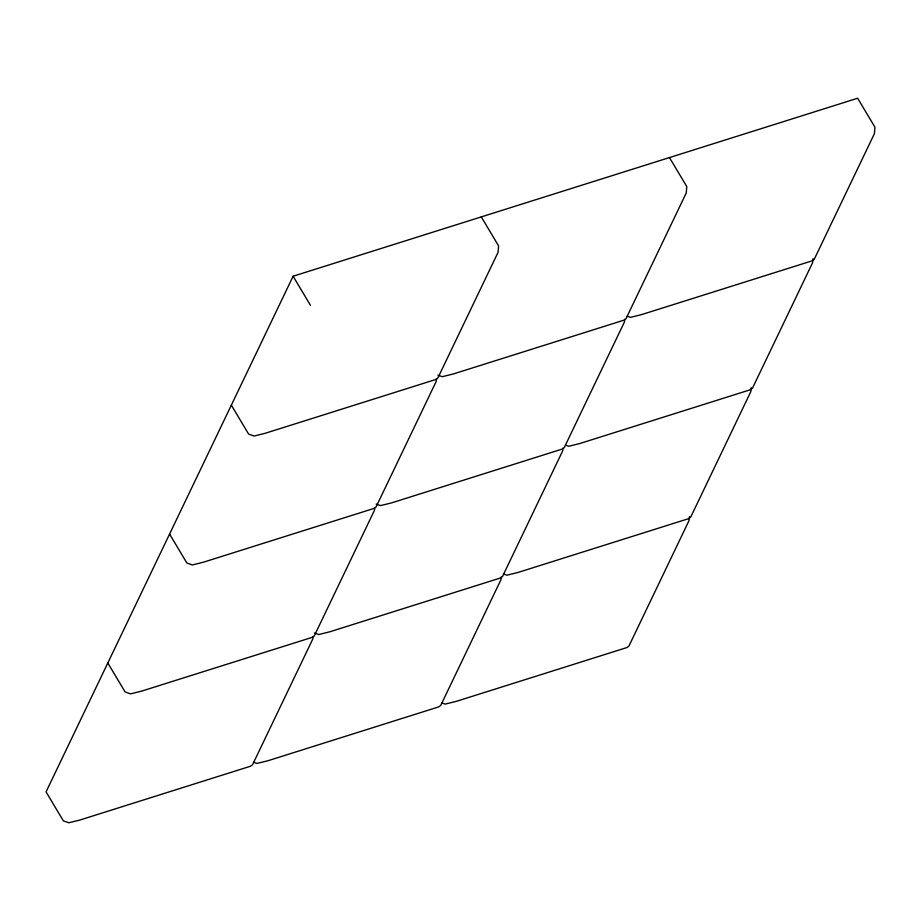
<?xml version="1.0" encoding="UTF-8"?>
<svg xmlns="http://www.w3.org/2000/svg" width="921" height="921" viewBox="0 0 921 921"><rect width="100%" height="100%" fill="white"/><g stroke="black" fill="none" stroke-linecap="round" stroke-linejoin="round"><path stroke-width="1.38" d="M312.979 636.48L312.772 639.059L252.492 764.867L250.351 766.284L79.989 820.001L68.845 822.764L63.353 820.864L46.05 791.887L293.108 276.231L857.647 98.236L874.95 127.213L874.42 133.649L814.152 259.457L812 260.885L641.649 314.591L630.505 317.354L627.201 316.214M374.743 507.563L374.536 510.142L314.257 635.951L312.115 637.378L141.753 691.084L130.609 693.858L125.118 691.959L107.815 662.97M436.508 378.658L436.301 381.225L376.021 507.034L373.88 508.461L203.518 562.178L192.374 564.941L186.882 563.042L169.579 534.065M501.162 577.145L500.955 579.723L440.675 705.532L438.523 706.96L268.172 760.665L257.028 763.428L253.724 762.289M562.927 448.239L562.719 450.806L502.44 576.615L500.287 578.043L329.937 631.748L318.793 634.523L314.395 633.003M624.691 319.322L624.484 321.89L564.205 447.698L562.052 449.126L391.701 502.843L380.557 505.606L376.159 504.086M689.449 516.531L689.127 520.388L628.859 646.197L626.706 647.624L456.356 701.33L445.211 704.105L441.907 702.965M751.214 387.614L750.891 391.471L690.623 517.28L688.471 518.707L518.12 572.425L506.976 575.188L503.672 574.048M812.978 258.697L812.656 262.566L752.388 388.363L750.235 389.79L579.885 443.508L568.741 446.271L565.436 445.131M437.924 375.169L442.322 376.689L453.466 373.926L623.816 320.209L625.969 318.793L686.249 192.984L686.767 186.549L669.475 157.572M481.292 216.896L498.583 245.884L498.065 252.319L437.786 378.128L435.645 379.544L265.283 433.261L254.138 436.024L248.647 434.125L231.344 405.148M293.108 276.231L310.412 305.219"/></g></svg>
